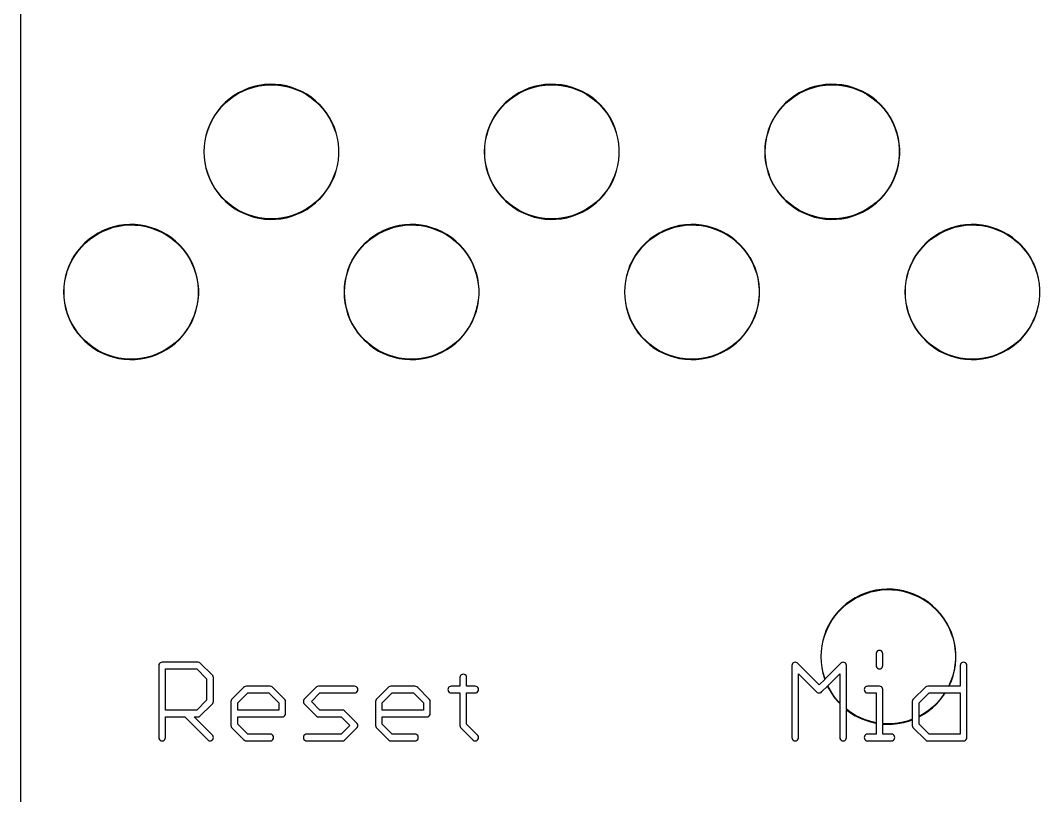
# Model space of a CAD drawing. Extents: x 3 to 44, y 9 to 138.
# Drawn here: x 3.37 to 26.51, y 43.78 to 61.33 of the extents above; entities that cross this region are included whole.
import ezdxf

# ---------------------------------------------------------------- set-up
doc = ezdxf.new("R2010")
doc.units = 0

msp = doc.modelspace()

# ---------------------------------------------------------------- linework, layer by layer
at = {"color": 5, "true_color": 0x0000ff}
msp.add_polyline3d([(3.3655, 80.75676, 0), (3.3655, 9.25322, 0), (43.66768, 9.25322, 0), (43.66768, 9.25322, 0), (43.66768, 137.75436, 0)], dxfattribs=at)
at = {"color": 34, "true_color": 0x008000}
for points in [[(3.3655, 9.25322, 0), (43.66768, 9.25322, 0), (43.66768, 137.75436, 0), (3.3655, 137.75436, 0), (3.3655, 9.25322, 0)], [(8.89254, 59.87542, 0), (8.76808, 59.85763, 0), (8.76651, 59.85739, 0), (8.64713, 59.82945, 0), (8.52774, 59.79135, 0), (8.41344, 59.74563, 0), (8.30169, 59.68975, 0), (8.30026, 59.68902, 0), (8.19359, 59.62298, 0), (8.09453, 59.54932, 0), (8.00055, 59.46804, 0), (7.99943, 59.46692, 0), (7.91307, 59.37802, 0), (7.83179, 59.2815, 0), (7.76067, 59.1799, 0), (7.69717, 59.07322, 0), (7.69644, 59.0718, 0), (7.6431, 58.96004, 0), (7.59992, 58.8432, 0), (7.56436, 58.72382, 0), (7.53896, 58.6019, 0), (7.53871, 58.60034, 0), (7.52347, 58.47841, 0), (7.5184, 58.35396, 0), (7.52347, 58.22949, 0), (7.53871, 58.10758, 0), (7.53896, 58.10601, 0), (7.56436, 57.98409, 0), (7.59992, 57.86471, 0), (7.6431, 57.74787, 0), (7.69644, 57.63611, 0), (7.69717, 57.63469, 0), (7.76067, 57.52801, 0), (7.83179, 57.42641, 0), (7.91307, 57.32989, 0), (7.99943, 57.24099, 0), (8.00055, 57.23987, 0), (8.09453, 57.15859, 0), (8.19359, 57.08493, 0), (8.30026, 57.01889, 0), (8.30169, 57.01816, 0), (8.41344, 56.96228, 0), (8.52774, 56.91656, 0), (8.64713, 56.87846, 0), (8.76651, 56.85052, 0), (8.76808, 56.85028, 0), (8.89254, 56.83249, 0), (9.017, 56.82488, 0), (9.14145, 56.82741, 0), (9.26338, 56.84012, 0), (9.26493, 56.84036, 0), (9.3894, 56.86322, 0), (9.50878, 56.89624, 0), (9.62562, 56.93942, 0), (9.73738, 56.99022, 0), (9.7388, 56.99095, 0), (9.84802, 57.05191, 0), (9.95215, 57.12049, 0), (10.04867, 57.19923, 0), (10.14012, 57.28305, 0), (10.14124, 57.28417, 0), (10.22251, 57.37561, 0), (10.29872, 57.47467, 0), (10.3673, 57.57881, 0), (10.42572, 57.69057, 0), (10.42645, 57.69199, 0), (10.47471, 57.80629, 0), (10.51535, 57.92313, 0), (10.54583, 58.04251, 0), (10.56615, 58.16697, 0), (10.5664, 58.16853, 0), (10.57656, 58.29299, 0), (10.57656, 58.41491, 0), (10.5664, 58.53937, 0), (10.56615, 58.54094, 0), (10.54583, 58.6654, 0), (10.51535, 58.78478, 0), (10.47471, 58.90162, 0), (10.42645, 59.01592, 0), (10.42572, 59.01734, 0), (10.3673, 59.1291, 0), (10.29872, 59.23324, 0), (10.22251, 59.3323, 0), (10.14124, 59.42374, 0), (10.14012, 59.42486, 0), (10.04867, 59.50868, 0), (9.95215, 59.58742, 0), (9.84802, 59.656, 0), (9.7388, 59.71696, 0), (9.73738, 59.71769, 0), (9.62562, 59.76849, 0), (9.50878, 59.81167, 0), (9.3894, 59.84469, 0), (9.26493, 59.86755, 0), (9.26338, 59.86779, 0), (9.14145, 59.8805, 0), (9.017, 59.88304, 0), (8.89254, 59.87542, 0)], [(9.2629, 56.85023, 0), (9.14145, 56.83757, 0), (9.017, 56.83504, 0), (8.89254, 56.84265, 0), (8.76934, 56.86026, 0), (8.65025, 56.88813, 0), (8.53088, 56.92623, 0), (8.41658, 56.97195, 0), (8.30607, 57.0272, 0), (8.19956, 57.09314, 0), (8.1005, 57.1668, 0), (8.00672, 57.24791, 0), (7.92128, 57.33586, 0), (7.84, 57.43238, 0), (7.76888, 57.53398, 0), (7.70564, 57.64022, 0), (7.65277, 57.751, 0), (7.60959, 57.86784, 0), (7.57403, 57.98722, 0), (7.54877, 58.10848, 0), (7.53364, 58.22949, 0), (7.52856, 58.35396, 0), (7.53364, 58.47841, 0), (7.54876, 58.59942, 0), (7.57403, 58.72069, 0), (7.60959, 58.84007, 0), (7.65277, 58.95691, 0), (7.70564, 59.06769, 0), (7.76888, 59.17393, 0), (7.84, 59.27553, 0), (7.92128, 59.37205, 0), (8.00672, 59.46, 0), (8.1005, 59.54111, 0), (8.19956, 59.61477, 0), (8.30607, 59.68071, 0), (8.41658, 59.73596, 0), (8.53088, 59.78168, 0), (8.65025, 59.81978, 0), (8.76934, 59.84765, 0), (8.89254, 59.86526, 0), (9.017, 59.87288, 0), (9.14145, 59.87034, 0), (9.2629, 59.85768, 0), (9.38627, 59.83502, 0), (9.50564, 59.802, 0), (9.62249, 59.75882, 0), (9.73369, 59.70827, 0), (9.84205, 59.64779, 0), (9.94619, 59.57921, 0), (10.04271, 59.50047, 0), (10.13348, 59.41727, 0), (10.2143, 59.32633, 0), (10.2905, 59.22727, 0), (10.35909, 59.12313, 0), (10.41678, 59.01277, 0), (10.46504, 58.89849, 0), (10.50568, 58.78165, 0), (10.53616, 58.66227, 0), (10.55625, 58.53919, 0), (10.5664, 58.41491, 0), (10.5664, 58.29299, 0), (10.55626, 58.16873, 0), (10.53616, 58.04564, 0), (10.50568, 57.92626, 0), (10.46504, 57.80942, 0), (10.41677, 57.69512, 0), (10.35909, 57.58478, 0), (10.2905, 57.48064, 0), (10.2143, 57.38158, 0), (10.13348, 57.29064, 0), (10.04271, 57.20744, 0), (9.94619, 57.1287, 0), (9.84205, 57.06012, 0), (9.73369, 56.99964, 0), (9.62249, 56.94909, 0), (9.50564, 56.90591, 0), (9.38627, 56.87289, 0), (9.2629, 56.85023, 0)], [(15.24253, 59.87542, 0), (15.11807, 59.85763, 0), (15.11651, 59.85739, 0), (14.99713, 59.82945, 0), (14.87775, 59.79135, 0), (14.76345, 59.74563, 0), (14.65169, 59.68975, 0), (14.65027, 59.68902, 0), (14.54359, 59.62298, 0), (14.44453, 59.54932, 0), (14.35055, 59.46804, 0), (14.34943, 59.46692, 0), (14.26307, 59.37802, 0), (14.18179, 59.2815, 0), (14.11067, 59.1799, 0), (14.04717, 59.07322, 0), (14.04644, 59.0718, 0), (13.9931, 58.96004, 0), (13.94992, 58.8432, 0), (13.91436, 58.72382, 0), (13.88896, 58.6019, 0), (13.88872, 58.60034, 0), (13.87348, 58.47841, 0), (13.8684, 58.35396, 0), (13.87348, 58.22949, 0), (13.88872, 58.10758, 0), (13.88896, 58.10601, 0), (13.91436, 57.98409, 0), (13.94992, 57.86471, 0), (13.9931, 57.74787, 0), (14.04644, 57.63611, 0), (14.04717, 57.63469, 0), (14.11067, 57.52801, 0), (14.18179, 57.42641, 0), (14.26307, 57.32989, 0), (14.34943, 57.24099, 0), (14.35055, 57.23987, 0), (14.44453, 57.15859, 0), (14.54359, 57.08493, 0), (14.65027, 57.01889, 0), (14.65169, 57.01816, 0), (14.76345, 56.96228, 0), (14.87775, 56.91656, 0), (14.99713, 56.87846, 0), (15.11651, 56.85052, 0), (15.11807, 56.85028, 0), (15.24253, 56.83249, 0), (15.367, 56.82488, 0), (15.49145, 56.82741, 0), (15.61338, 56.84012, 0), (15.61494, 56.84036, 0), (15.7394, 56.86322, 0), (15.85878, 56.89624, 0), (15.97562, 56.93942, 0), (16.08738, 56.99022, 0), (16.0888, 56.99095, 0), (16.19802, 57.05191, 0), (16.30216, 57.12049, 0), (16.39867, 57.19923, 0), (16.49012, 57.28305, 0), (16.49124, 57.28417, 0), (16.57252, 57.37561, 0), (16.64872, 57.47467, 0), (16.7173, 57.57881, 0), (16.77572, 57.69057, 0), (16.77645, 57.69199, 0), (16.82471, 57.80629, 0), (16.86535, 57.92313, 0), (16.89583, 58.04251, 0), (16.91614, 58.16697, 0), (16.91639, 58.16853, 0), (16.92655, 58.29299, 0), (16.92655, 58.41491, 0), (16.91639, 58.53937, 0), (16.91614, 58.54094, 0), (16.89583, 58.6654, 0), (16.86535, 58.78478, 0), (16.82471, 58.90162, 0), (16.77645, 59.01592, 0), (16.77572, 59.01734, 0), (16.7173, 59.1291, 0), (16.64872, 59.23324, 0), (16.57252, 59.3323, 0), (16.49124, 59.42374, 0), (16.49012, 59.42486, 0), (16.39867, 59.50868, 0), (16.30216, 59.58742, 0), (16.19802, 59.656, 0), (16.0888, 59.71696, 0), (16.08738, 59.71769, 0), (15.97562, 59.76849, 0), (15.85878, 59.81167, 0), (15.7394, 59.84469, 0), (15.61494, 59.86755, 0), (15.61338, 59.86779, 0), (15.49145, 59.8805, 0), (15.367, 59.88304, 0), (15.24253, 59.87542, 0)], [(15.6129, 56.85023, 0), (15.49145, 56.83757, 0), (15.367, 56.83504, 0), (15.24253, 56.84265, 0), (15.11936, 56.86026, 0), (15.00026, 56.88813, 0), (14.88088, 56.92623, 0), (14.76658, 56.97195, 0), (14.65607, 57.0272, 0), (14.54956, 57.09314, 0), (14.4505, 57.1668, 0), (14.35672, 57.24791, 0), (14.27128, 57.33586, 0), (14.19, 57.43238, 0), (14.11888, 57.53398, 0), (14.05564, 57.64022, 0), (14.00277, 57.751, 0), (13.95959, 57.86784, 0), (13.92403, 57.98722, 0), (13.89877, 58.10848, 0), (13.88363, 58.22949, 0), (13.87855, 58.35396, 0), (13.88363, 58.47841, 0), (13.89876, 58.59941, 0), (13.92403, 58.72069, 0), (13.95959, 58.84007, 0), (14.00277, 58.95691, 0), (14.05564, 59.06769, 0), (14.11888, 59.17393, 0), (14.19, 59.27553, 0), (14.27128, 59.37205, 0), (14.35672, 59.46, 0), (14.4505, 59.54111, 0), (14.54956, 59.61477, 0), (14.65607, 59.68071, 0), (14.76658, 59.73596, 0), (14.88088, 59.78168, 0), (15.00026, 59.81978, 0), (15.11936, 59.84765, 0), (15.24253, 59.86526, 0), (15.367, 59.87288, 0), (15.49145, 59.87034, 0), (15.6129, 59.85768, 0), (15.73627, 59.83502, 0), (15.85565, 59.802, 0), (15.97249, 59.75882, 0), (16.08365, 59.70829, 0), (16.19204, 59.64779, 0), (16.29619, 59.57921, 0), (16.39271, 59.50047, 0), (16.48348, 59.41727, 0), (16.56431, 59.32633, 0), (16.64051, 59.22727, 0), (16.70909, 59.12313, 0), (16.76683, 59.01267, 0), (16.81504, 58.89849, 0), (16.85568, 58.78165, 0), (16.88616, 58.66227, 0), (16.90624, 58.53919, 0), (16.9164, 58.41491, 0), (16.9164, 58.29299, 0), (16.90625, 58.16873, 0), (16.88616, 58.04564, 0), (16.85568, 57.92626, 0), (16.81504, 57.80942, 0), (16.76683, 57.69524, 0), (16.70909, 57.58478, 0), (16.64051, 57.48064, 0), (16.56431, 57.38158, 0), (16.48348, 57.29064, 0), (16.39271, 57.20744, 0), (16.29619, 57.1287, 0), (16.19204, 57.06012, 0), (16.08365, 56.99962, 0), (15.97249, 56.94909, 0), (15.85565, 56.90591, 0), (15.73627, 56.87289, 0), (15.6129, 56.85023, 0)], [(21.59254, 59.87542, 0), (21.46807, 59.85763, 0), (21.46651, 59.85739, 0), (21.34713, 59.82945, 0), (21.22775, 59.79135, 0), (21.11345, 59.74563, 0), (21.00169, 59.68975, 0), (21.00027, 59.68902, 0), (20.89359, 59.62298, 0), (20.79453, 59.54932, 0), (20.70055, 59.46804, 0), (20.69943, 59.46692, 0), (20.61307, 59.37802, 0), (20.53179, 59.2815, 0), (20.46067, 59.1799, 0), (20.39717, 59.07322, 0), (20.39643, 59.0718, 0), (20.3431, 58.96004, 0), (20.29992, 58.8432, 0), (20.26436, 58.72382, 0), (20.23895, 58.6019, 0), (20.23872, 58.60034, 0), (20.22347, 58.47841, 0), (20.2184, 58.35396, 0), (20.22347, 58.22949, 0), (20.23872, 58.10758, 0), (20.23895, 58.10601, 0), (20.26436, 57.98409, 0), (20.29992, 57.86471, 0), (20.3431, 57.74787, 0), (20.39643, 57.63611, 0), (20.39717, 57.63469, 0), (20.46067, 57.52801, 0), (20.53179, 57.42641, 0), (20.61307, 57.32989, 0), (20.69943, 57.24099, 0), (20.70055, 57.23987, 0), (20.79453, 57.15859, 0), (20.89359, 57.08493, 0), (21.00027, 57.01889, 0), (21.00169, 57.01816, 0), (21.11345, 56.96228, 0), (21.22775, 56.91656, 0), (21.34713, 56.87846, 0), (21.46651, 56.85052, 0), (21.46807, 56.85028, 0), (21.59254, 56.83249, 0), (21.717, 56.82488, 0), (21.84146, 56.82741, 0), (21.96338, 56.84012, 0), (21.96494, 56.84036, 0), (22.0894, 56.86322, 0), (22.20878, 56.89624, 0), (22.32562, 56.93942, 0), (22.43738, 56.99022, 0), (22.4388, 56.99095, 0), (22.54802, 57.05191, 0), (22.65216, 57.12049, 0), (22.74868, 57.19923, 0), (22.84012, 57.28305, 0), (22.84124, 57.28417, 0), (22.92252, 57.37561, 0), (22.99872, 57.47467, 0), (23.0673, 57.57881, 0), (23.12572, 57.69057, 0), (23.12645, 57.69199, 0), (23.17471, 57.80629, 0), (23.21535, 57.92313, 0), (23.24583, 58.04251, 0), (23.26615, 58.16697, 0), (23.26639, 58.16853, 0), (23.27656, 58.29299, 0), (23.27656, 58.41491, 0), (23.26639, 58.53937, 0), (23.26615, 58.54094, 0), (23.24608, 58.66384, 0), (23.24583, 58.6654, 0), (23.21535, 58.78478, 0), (23.17471, 58.90162, 0), (23.12645, 59.01592, 0), (23.12572, 59.01734, 0), (23.0673, 59.1291, 0), (22.99872, 59.23324, 0), (22.92252, 59.3323, 0), (22.84124, 59.42374, 0), (22.84012, 59.42486, 0), (22.74868, 59.50868, 0), (22.65216, 59.58742, 0), (22.54802, 59.656, 0), (22.4388, 59.71696, 0), (22.43738, 59.71769, 0), (22.32562, 59.76849, 0), (22.20878, 59.81167, 0), (22.0894, 59.84469, 0), (21.96494, 59.86755, 0), (21.96338, 59.86779, 0), (21.84146, 59.8805, 0), (21.717, 59.88304, 0), (21.59254, 59.87542, 0)], [(21.9629, 56.85023, 0), (21.84146, 56.83757, 0), (21.717, 56.83504, 0), (21.59254, 56.84265, 0), (21.46936, 56.86026, 0), (21.35026, 56.88813, 0), (21.23088, 56.92623, 0), (21.11658, 56.97195, 0), (21.00607, 57.0272, 0), (20.89956, 57.09314, 0), (20.8005, 57.1668, 0), (20.70672, 57.24791, 0), (20.62127, 57.33586, 0), (20.54, 57.43238, 0), (20.46887, 57.53398, 0), (20.40564, 57.64022, 0), (20.35277, 57.751, 0), (20.30959, 57.86784, 0), (20.27403, 57.98722, 0), (20.24878, 58.10836, 0), (20.23363, 58.22949, 0), (20.22854, 58.35396, 0), (20.23363, 58.47841, 0), (20.24878, 58.59953, 0), (20.27403, 58.72069, 0), (20.30959, 58.84007, 0), (20.35277, 58.95691, 0), (20.40564, 59.06769, 0), (20.46887, 59.17393, 0), (20.54, 59.27553, 0), (20.62127, 59.37205, 0), (20.70672, 59.46, 0), (20.8005, 59.54111, 0), (20.89956, 59.61477, 0), (21.00607, 59.68071, 0), (21.11658, 59.73596, 0), (21.23088, 59.78168, 0), (21.35026, 59.81978, 0), (21.46936, 59.84765, 0), (21.59254, 59.86526, 0), (21.717, 59.87288, 0), (21.84146, 59.87034, 0), (21.9629, 59.85768, 0), (22.08627, 59.83502, 0), (22.20565, 59.802, 0), (22.32249, 59.75882, 0), (22.43365, 59.70829, 0), (22.54205, 59.64779, 0), (22.64619, 59.57921, 0), (22.74271, 59.50047, 0), (22.83348, 59.41727, 0), (22.91431, 59.32633, 0), (22.99051, 59.22727, 0), (23.05909, 59.12313, 0), (23.11683, 59.01267, 0), (23.16504, 58.89849, 0), (23.20568, 58.78165, 0), (23.23616, 58.66227, 0), (23.25625, 58.53919, 0), (23.2664, 58.41491, 0), (23.2664, 58.29299, 0), (23.25626, 58.16873, 0), (23.23616, 58.04564, 0), (23.20568, 57.92626, 0), (23.16504, 57.80942, 0), (23.11683, 57.69524, 0), (23.05909, 57.58478, 0), (22.99051, 57.48064, 0), (22.91431, 57.38158, 0), (22.83348, 57.29064, 0), (22.74271, 57.20744, 0), (22.64619, 57.1287, 0), (22.54205, 57.06012, 0), (22.43365, 56.99962, 0), (22.32249, 56.94909, 0), (22.20565, 56.90591, 0), (22.08627, 56.87289, 0), (21.9629, 56.85023, 0)], [(5.71754, 56.70041, 0), (5.59308, 56.68263, 0), (5.59151, 56.68239, 0), (5.47213, 56.65445, 0), (5.35275, 56.61635, 0), (5.23845, 56.57063, 0), (5.12669, 56.51475, 0), (5.12527, 56.51402, 0), (5.01858, 56.44798, 0), (4.91953, 56.37432, 0), (4.82555, 56.29304, 0), (4.82443, 56.29192, 0), (4.73806, 56.20302, 0), (4.65679, 56.1065, 0), (4.58567, 56.0049, 0), (4.52217, 55.89822, 0), (4.52144, 55.8968, 0), (4.4681, 55.78504, 0), (4.42492, 55.6682, 0), (4.38936, 55.54882, 0), (4.36395, 55.4269, 0), (4.36371, 55.42534, 0), (4.34847, 55.30341, 0), (4.34339, 55.17896, 0), (4.34847, 55.0545, 0), (4.36371, 54.93258, 0), (4.36395, 54.93101, 0), (4.38936, 54.80909, 0), (4.42492, 54.68971, 0), (4.4681, 54.57287, 0), (4.52144, 54.46111, 0), (4.52217, 54.45969, 0), (4.58567, 54.35301, 0), (4.65679, 54.25141, 0), (4.73806, 54.15489, 0), (4.82443, 54.06599, 0), (4.82555, 54.06487, 0), (4.91953, 53.98359, 0), (5.01858, 53.90993, 0), (5.12527, 53.84389, 0), (5.12669, 53.84316, 0), (5.23845, 53.78728, 0), (5.35275, 53.74156, 0), (5.47213, 53.70346, 0), (5.59151, 53.67552, 0), (5.59308, 53.67527, 0), (5.71754, 53.65749, 0), (5.842, 53.64988, 0), (5.96646, 53.65241, 0), (6.08838, 53.66511, 0), (6.08994, 53.66536, 0), (6.2144, 53.68822, 0), (6.33378, 53.72124, 0), (6.45062, 53.76442, 0), (6.56238, 53.81522, 0), (6.5638, 53.81595, 0), (6.67302, 53.87691, 0), (6.77716, 53.94549, 0), (6.87368, 54.02423, 0), (6.96512, 54.10805, 0), (6.96624, 54.10917, 0), (7.04752, 54.20061, 0), (7.12372, 54.29967, 0), (7.1923, 54.40381, 0), (7.25072, 54.51557, 0), (7.25145, 54.51699, 0), (7.29971, 54.63129, 0), (7.34035, 54.74813, 0), (7.37083, 54.86751, 0), (7.39115, 54.99197, 0), (7.3914, 54.99353, 0), (7.40156, 55.11799, 0), (7.40156, 55.23991, 0), (7.3914, 55.36438, 0), (7.39115, 55.36594, 0), (7.37083, 55.4904, 0), (7.34035, 55.60978, 0), (7.29971, 55.72662, 0), (7.25145, 55.84092, 0), (7.25072, 55.84234, 0), (7.1923, 55.9541, 0), (7.12372, 56.05824, 0), (7.04752, 56.1573, 0), (6.96624, 56.24874, 0), (6.96512, 56.24986, 0), (6.87368, 56.33368, 0), (6.77716, 56.41242, 0), (6.67302, 56.481, 0), (6.5638, 56.54196, 0), (6.56238, 56.54269, 0), (6.45062, 56.59349, 0), (6.33378, 56.63667, 0), (6.2144, 56.66969, 0), (6.08994, 56.69255, 0), (6.08838, 56.69279, 0), (5.96646, 56.70549, 0), (5.842, 56.70804, 0), (5.71754, 56.70041, 0)], [(12.06754, 56.70041, 0), (11.94308, 56.68263, 0), (11.94151, 56.68239, 0), (11.82213, 56.65445, 0), (11.70275, 56.61635, 0), (11.58845, 56.57063, 0), (11.47669, 56.51475, 0), (11.47527, 56.51402, 0), (11.36859, 56.44798, 0), (11.26953, 56.37432, 0), (11.17555, 56.29304, 0), (11.17443, 56.29192, 0), (11.08807, 56.20302, 0), (11.00679, 56.1065, 0), (10.93567, 56.0049, 0), (10.87217, 55.89822, 0), (10.87144, 55.8968, 0), (10.8181, 55.78504, 0), (10.77492, 55.6682, 0), (10.73936, 55.54882, 0), (10.71396, 55.4269, 0), (10.71372, 55.42534, 0), (10.69848, 55.30341, 0), (10.6934, 55.17896, 0), (10.69848, 55.0545, 0), (10.71372, 54.93258, 0), (10.71396, 54.93101, 0), (10.73936, 54.80909, 0), (10.77492, 54.68971, 0), (10.8181, 54.57287, 0), (10.87144, 54.46111, 0), (10.87217, 54.45969, 0), (10.93567, 54.35301, 0), (11.00679, 54.25141, 0), (11.08807, 54.15489, 0), (11.17443, 54.06599, 0), (11.17555, 54.06487, 0), (11.26953, 53.98359, 0), (11.36859, 53.90993, 0), (11.47527, 53.84389, 0), (11.47669, 53.84316, 0), (11.58845, 53.78728, 0), (11.70275, 53.74156, 0), (11.82213, 53.70346, 0), (11.94151, 53.67552, 0), (11.94308, 53.67527, 0), (12.06754, 53.65749, 0), (12.19199, 53.64988, 0), (12.31646, 53.65241, 0), (12.43838, 53.66511, 0), (12.43994, 53.66536, 0), (12.5644, 53.68822, 0), (12.68378, 53.72124, 0), (12.80062, 53.76442, 0), (12.91238, 53.81522, 0), (12.9138, 53.81595, 0), (13.02302, 53.87691, 0), (13.12716, 53.94549, 0), (13.22368, 54.02423, 0), (13.31512, 54.10805, 0), (13.31624, 54.10917, 0), (13.39752, 54.20061, 0), (13.47372, 54.29967, 0), (13.5423, 54.40381, 0), (13.60072, 54.51557, 0), (13.60145, 54.51699, 0), (13.64971, 54.63129, 0), (13.69035, 54.74813, 0), (13.72083, 54.86751, 0), (13.74115, 54.99197, 0), (13.74139, 54.99353, 0), (13.75156, 55.11799, 0), (13.75156, 55.23991, 0), (13.74139, 55.36438, 0), (13.74115, 55.36594, 0), (13.72083, 55.4904, 0), (13.69035, 55.60978, 0), (13.64971, 55.72662, 0), (13.60145, 55.84092, 0), (13.60072, 55.84234, 0), (13.5423, 55.9541, 0), (13.47372, 56.05824, 0), (13.39752, 56.1573, 0), (13.31624, 56.24874, 0), (13.31512, 56.24986, 0), (13.22368, 56.33368, 0), (13.12716, 56.41242, 0), (13.02302, 56.481, 0), (12.9138, 56.54196, 0), (12.91238, 56.54269, 0), (12.80062, 56.59349, 0), (12.68378, 56.63667, 0), (12.5644, 56.66969, 0), (12.43994, 56.69255, 0), (12.43838, 56.69279, 0), (12.31646, 56.70549, 0), (12.19199, 56.70804, 0), (12.06754, 56.70041, 0)], [(18.41754, 56.70041, 0), (18.29307, 56.68263, 0), (18.2915, 56.68239, 0), (18.17213, 56.65445, 0), (18.05275, 56.61635, 0), (17.93845, 56.57063, 0), (17.82669, 56.51475, 0), (17.82527, 56.51402, 0), (17.71859, 56.44798, 0), (17.61953, 56.37432, 0), (17.52555, 56.29304, 0), (17.52443, 56.29192, 0), (17.43807, 56.20302, 0), (17.35679, 56.1065, 0), (17.28567, 56.0049, 0), (17.22216, 55.89822, 0), (17.22144, 55.8968, 0), (17.1681, 55.78504, 0), (17.12492, 55.6682, 0), (17.08936, 55.54882, 0), (17.06396, 55.4269, 0), (17.06372, 55.42534, 0), (17.04846, 55.30341, 0), (17.04338, 55.17896, 0), (17.04846, 55.0545, 0), (17.06372, 54.93258, 0), (17.06396, 54.93101, 0), (17.08936, 54.80909, 0), (17.12492, 54.68971, 0), (17.1681, 54.57287, 0), (17.22144, 54.46111, 0), (17.22216, 54.45969, 0), (17.28567, 54.35301, 0), (17.35679, 54.25141, 0), (17.43807, 54.15489, 0), (17.52443, 54.06599, 0), (17.52555, 54.06487, 0), (17.61953, 53.98359, 0), (17.71859, 53.90993, 0), (17.82527, 53.84389, 0), (17.82669, 53.84316, 0), (17.93845, 53.78728, 0), (18.05275, 53.74156, 0), (18.17213, 53.70346, 0), (18.2915, 53.67552, 0), (18.29307, 53.67527, 0), (18.41754, 53.65749, 0), (18.54198, 53.64988, 0), (18.66645, 53.65241, 0), (18.78838, 53.66511, 0), (18.78994, 53.66536, 0), (18.9144, 53.68822, 0), (19.03378, 53.72124, 0), (19.15062, 53.76442, 0), (19.26238, 53.81522, 0), (19.2638, 53.81595, 0), (19.37302, 53.87691, 0), (19.47716, 53.94549, 0), (19.57368, 54.02423, 0), (19.66512, 54.10805, 0), (19.66623, 54.10917, 0), (19.74752, 54.20061, 0), (19.82372, 54.29967, 0), (19.89229, 54.40381, 0), (19.95072, 54.51557, 0), (19.95145, 54.51699, 0), (19.99971, 54.63129, 0), (20.04035, 54.74813, 0), (20.07083, 54.86751, 0), (20.09115, 54.99197, 0), (20.09139, 54.99353, 0), (20.10156, 55.11799, 0), (20.10156, 55.23991, 0), (20.09139, 55.36438, 0), (20.09115, 55.36594, 0), (20.07083, 55.4904, 0), (20.04035, 55.60978, 0), (19.99971, 55.72662, 0), (19.95145, 55.84092, 0), (19.95072, 55.84234, 0), (19.89303, 55.95268, 0), (19.89229, 55.9541, 0), (19.82372, 56.05824, 0), (19.74752, 56.1573, 0), (19.66623, 56.24874, 0), (19.66512, 56.24986, 0), (19.57368, 56.33368, 0), (19.47716, 56.41242, 0), (19.37302, 56.481, 0), (19.2638, 56.54196, 0), (19.26238, 56.54269, 0), (19.15062, 56.59349, 0), (19.03378, 56.63667, 0), (18.9144, 56.66969, 0), (18.78994, 56.69255, 0), (18.78838, 56.69279, 0), (18.66645, 56.70549, 0), (18.54198, 56.70804, 0), (18.41754, 56.70041, 0)], [(24.76753, 56.70041, 0), (24.64307, 56.68263, 0), (24.64151, 56.68239, 0), (24.52213, 56.65445, 0), (24.40275, 56.61635, 0), (24.28845, 56.57063, 0), (24.17669, 56.51475, 0), (24.17527, 56.51402, 0), (24.06859, 56.44798, 0), (23.96953, 56.37432, 0), (23.87555, 56.29304, 0), (23.87443, 56.29192, 0), (23.78807, 56.20302, 0), (23.70679, 56.1065, 0), (23.63567, 56.0049, 0), (23.57217, 55.89822, 0), (23.57144, 55.8968, 0), (23.5181, 55.78504, 0), (23.47492, 55.6682, 0), (23.43936, 55.54882, 0), (23.41396, 55.4269, 0), (23.41372, 55.42534, 0), (23.39848, 55.30341, 0), (23.3934, 55.17896, 0), (23.39848, 55.0545, 0), (23.41372, 54.93258, 0), (23.41396, 54.93101, 0), (23.43936, 54.80909, 0), (23.47492, 54.68971, 0), (23.5181, 54.57287, 0), (23.57144, 54.46111, 0), (23.57217, 54.45969, 0), (23.63567, 54.35301, 0), (23.70679, 54.25141, 0), (23.78807, 54.15489, 0), (23.87443, 54.06599, 0), (23.87555, 54.06487, 0), (23.96953, 53.98359, 0), (24.06859, 53.90993, 0), (24.17527, 53.84389, 0), (24.17669, 53.84316, 0), (24.28845, 53.78728, 0), (24.40275, 53.74156, 0), (24.52213, 53.70346, 0), (24.64151, 53.67552, 0), (24.64307, 53.67527, 0), (24.76753, 53.65749, 0), (24.892, 53.64988, 0), (25.01646, 53.65241, 0), (25.13838, 53.66511, 0), (25.13994, 53.66536, 0), (25.2644, 53.68822, 0), (25.38378, 53.72124, 0), (25.50062, 53.76442, 0), (25.61238, 53.81522, 0), (25.6138, 53.81595, 0), (25.72302, 53.87691, 0), (25.82716, 53.94549, 0), (25.92368, 54.02423, 0), (26.01512, 54.10805, 0), (26.01624, 54.10917, 0), (26.09752, 54.20061, 0), (26.17372, 54.29967, 0), (26.2423, 54.40381, 0), (26.30072, 54.51557, 0), (26.30145, 54.51699, 0), (26.34971, 54.63129, 0), (26.39035, 54.74813, 0), (26.42083, 54.86751, 0), (26.44115, 54.99197, 0), (26.4414, 54.99353, 0), (26.45155, 55.11799, 0), (26.45155, 55.23991, 0), (26.4414, 55.36438, 0), (26.44115, 55.36594, 0), (26.42108, 55.48884, 0), (26.42083, 55.4904, 0), (26.39035, 55.60978, 0), (26.34971, 55.72662, 0), (26.30145, 55.84092, 0), (26.30072, 55.84234, 0), (26.2423, 55.9541, 0), (26.17372, 56.05824, 0), (26.09752, 56.1573, 0), (26.01624, 56.24874, 0), (26.01512, 56.24986, 0), (25.92368, 56.33368, 0), (25.82716, 56.41242, 0), (25.72302, 56.481, 0), (25.6138, 56.54196, 0), (25.61238, 56.54269, 0), (25.50062, 56.59349, 0), (25.38378, 56.63667, 0), (25.2644, 56.66969, 0), (25.13994, 56.69255, 0), (25.13838, 56.69279, 0), (25.01646, 56.70549, 0), (24.892, 56.70804, 0), (24.76753, 56.70041, 0)], [(6.08777, 53.67521, 0), (5.96646, 53.66257, 0), (5.842, 53.66003, 0), (5.71754, 53.66765, 0), (5.59445, 53.68523, 0), (5.47526, 53.71313, 0), (5.35588, 53.75123, 0), (5.24158, 53.79695, 0), (5.13111, 53.85218, 0), (5.02456, 53.91814, 0), (4.9255, 53.9918, 0), (4.83166, 54.07296, 0), (4.74627, 54.16086, 0), (4.665, 54.25738, 0), (4.59388, 54.35898, 0), (4.53064, 54.46522, 0), (4.47776, 54.576, 0), (4.43459, 54.69284, 0), (4.39903, 54.81222, 0), (4.37377, 54.93348, 0), (4.35864, 55.0545, 0), (4.35356, 55.17896, 0), (4.35864, 55.30341, 0), (4.37376, 55.42442, 0), (4.39903, 55.54569, 0), (4.43459, 55.66507, 0), (4.47776, 55.78191, 0), (4.53064, 55.89269, 0), (4.59388, 55.99893, 0), (4.665, 56.10053, 0), (4.74627, 56.19705, 0), (4.83166, 56.28495, 0), (4.9255, 56.36611, 0), (5.02456, 56.43977, 0), (5.13111, 56.50573, 0), (5.24158, 56.56096, 0), (5.35588, 56.60668, 0), (5.47526, 56.64478, 0), (5.59434, 56.67265, 0), (5.71754, 56.69025, 0), (5.842, 56.69788, 0), (5.96646, 56.69533, 0), (6.0879, 56.68268, 0), (6.21127, 56.66002, 0), (6.33065, 56.627, 0), (6.44749, 56.58382, 0), (6.55865, 56.53329, 0), (6.66705, 56.47279, 0), (6.77119, 56.40421, 0), (6.86771, 56.32547, 0), (6.95848, 56.24227, 0), (7.03931, 56.15133, 0), (7.11551, 56.05227, 0), (7.18409, 55.94813, 0), (7.24183, 55.83767, 0), (7.29004, 55.72349, 0), (7.33068, 55.60665, 0), (7.36116, 55.48727, 0), (7.38124, 55.3643, 0), (7.3914, 55.23991, 0), (7.3914, 55.11799, 0), (7.38124, 54.99361, 0), (7.36116, 54.87064, 0), (7.33068, 54.75126, 0), (7.29004, 54.63442, 0), (7.24183, 54.52024, 0), (7.18409, 54.40978, 0), (7.11551, 54.30564, 0), (7.03931, 54.20658, 0), (6.95848, 54.11564, 0), (6.86771, 54.03244, 0), (6.77119, 53.9537, 0), (6.66705, 53.88512, 0), (6.55865, 53.82462, 0), (6.44749, 53.77409, 0), (6.33065, 53.73091, 0), (6.21127, 53.69789, 0), (6.08777, 53.67521, 0)], [(12.43777, 53.67521, 0), (12.31646, 53.66257, 0), (12.19199, 53.66003, 0), (12.06754, 53.66765, 0), (11.94445, 53.68523, 0), (11.82526, 53.71313, 0), (11.70588, 53.75123, 0), (11.59158, 53.79695, 0), (11.48107, 53.8522, 0), (11.37456, 53.91814, 0), (11.2755, 53.9918, 0), (11.18172, 54.07291, 0), (11.09628, 54.16086, 0), (11.015, 54.25738, 0), (10.94388, 54.35898, 0), (10.88064, 54.46522, 0), (10.82777, 54.576, 0), (10.78459, 54.69284, 0), (10.74903, 54.81222, 0), (10.72377, 54.93348, 0), (10.70864, 55.0545, 0), (10.70356, 55.17896, 0), (10.70864, 55.30341, 0), (10.72376, 55.42442, 0), (10.74903, 55.54569, 0), (10.78459, 55.66507, 0), (10.82777, 55.78191, 0), (10.88064, 55.89269, 0), (10.94388, 55.99893, 0), (11.015, 56.10053, 0), (11.09628, 56.19705, 0), (11.18172, 56.285, 0), (11.2755, 56.36611, 0), (11.37456, 56.43977, 0), (11.48107, 56.50571, 0), (11.59158, 56.56096, 0), (11.70588, 56.60668, 0), (11.82526, 56.64478, 0), (11.94434, 56.67265, 0), (12.06754, 56.69025, 0), (12.19199, 56.69788, 0), (12.31646, 56.69533, 0), (12.4379, 56.68268, 0), (12.56127, 56.66002, 0), (12.68065, 56.627, 0), (12.79749, 56.58382, 0), (12.90865, 56.53329, 0), (13.01705, 56.47279, 0), (13.12119, 56.40421, 0), (13.21771, 56.32547, 0), (13.30848, 56.24227, 0), (13.38931, 56.15133, 0), (13.46551, 56.05227, 0), (13.53409, 55.94813, 0), (13.59183, 55.83767, 0), (13.64004, 55.72349, 0), (13.68068, 55.60665, 0), (13.71116, 55.48727, 0), (13.73124, 55.3643, 0), (13.7414, 55.23991, 0), (13.7414, 55.11799, 0), (13.73124, 54.99361, 0), (13.71116, 54.87064, 0), (13.68068, 54.75126, 0), (13.64004, 54.63442, 0), (13.59183, 54.52024, 0), (13.53409, 54.40978, 0), (13.46551, 54.30564, 0), (13.38931, 54.20658, 0), (13.30848, 54.11564, 0), (13.21771, 54.03244, 0), (13.12119, 53.9537, 0), (13.01705, 53.88512, 0), (12.90865, 53.82462, 0), (12.79749, 53.77409, 0), (12.68065, 53.73091, 0), (12.56127, 53.69789, 0), (12.43777, 53.67521, 0)], [(18.78777, 53.67521, 0), (18.66645, 53.66257, 0), (18.54198, 53.66003, 0), (18.41754, 53.66765, 0), (18.29447, 53.68523, 0), (18.17526, 53.71313, 0), (18.05587, 53.75123, 0), (17.94157, 53.79695, 0), (17.83107, 53.8522, 0), (17.72456, 53.91814, 0), (17.62549, 53.9918, 0), (17.53172, 54.07291, 0), (17.44628, 54.16086, 0), (17.36499, 54.25738, 0), (17.29388, 54.35898, 0), (17.23064, 54.46522, 0), (17.17777, 54.576, 0), (17.13459, 54.69284, 0), (17.09903, 54.81222, 0), (17.07377, 54.93348, 0), (17.05863, 55.0545, 0), (17.05355, 55.17896, 0), (17.05863, 55.30341, 0), (17.07376, 55.42441, 0), (17.09903, 55.54569, 0), (17.13459, 55.66507, 0), (17.17777, 55.78191, 0), (17.23064, 55.89269, 0), (17.29388, 55.99893, 0), (17.36499, 56.10053, 0), (17.44628, 56.19705, 0), (17.53172, 56.285, 0), (17.62549, 56.36611, 0), (17.72456, 56.43977, 0), (17.83107, 56.50571, 0), (17.94157, 56.56096, 0), (18.05587, 56.60668, 0), (18.17526, 56.64478, 0), (18.29436, 56.67265, 0), (18.41754, 56.69025, 0), (18.54198, 56.69788, 0), (18.66645, 56.69533, 0), (18.7879, 56.68268, 0), (18.91126, 56.66002, 0), (19.03065, 56.627, 0), (19.14749, 56.58382, 0), (19.25859, 56.53332, 0), (19.36705, 56.47279, 0), (19.47119, 56.40421, 0), (19.56771, 56.32547, 0), (19.65848, 56.24227, 0), (19.73931, 56.15133, 0), (19.81551, 56.05227, 0), (19.88409, 55.94813, 0), (19.94187, 55.83757, 0), (19.99004, 55.72349, 0), (20.03068, 55.60665, 0), (20.06116, 55.48727, 0), (20.08124, 55.3643, 0), (20.0914, 55.23991, 0), (20.0914, 55.11799, 0), (20.08124, 54.99361, 0), (20.06116, 54.87064, 0), (20.03068, 54.75126, 0), (19.99004, 54.63442, 0), (19.94187, 54.52034, 0), (19.88409, 54.40978, 0), (19.81551, 54.30564, 0), (19.73931, 54.20658, 0), (19.65848, 54.11564, 0), (19.56771, 54.03244, 0), (19.47119, 53.9537, 0), (19.36705, 53.88512, 0), (19.25859, 53.82459, 0), (19.14749, 53.77409, 0), (19.03065, 53.73091, 0), (18.91126, 53.69789, 0), (18.78777, 53.67521, 0)], [(25.13777, 53.67521, 0), (25.01646, 53.66257, 0), (24.892, 53.66003, 0), (24.76753, 53.66765, 0), (24.64447, 53.68523, 0), (24.52526, 53.71313, 0), (24.40588, 53.75123, 0), (24.29158, 53.79695, 0), (24.18107, 53.8522, 0), (24.07456, 53.91814, 0), (23.9755, 53.9918, 0), (23.88172, 54.07291, 0), (23.79628, 54.16086, 0), (23.715, 54.25738, 0), (23.64388, 54.35898, 0), (23.58064, 54.46522, 0), (23.52777, 54.576, 0), (23.48459, 54.69284, 0), (23.44903, 54.81222, 0), (23.42377, 54.93348, 0), (23.40864, 55.0545, 0), (23.40356, 55.17896, 0), (23.40864, 55.30341, 0), (23.42376, 55.42442, 0), (23.44903, 55.54569, 0), (23.48459, 55.66507, 0), (23.52777, 55.78191, 0), (23.58064, 55.89269, 0), (23.64388, 55.99893, 0), (23.715, 56.10053, 0), (23.79628, 56.19705, 0), (23.88172, 56.285, 0), (23.9755, 56.36611, 0), (24.07456, 56.43977, 0), (24.18107, 56.50571, 0), (24.29158, 56.56096, 0), (24.40588, 56.60668, 0), (24.52526, 56.64478, 0), (24.64436, 56.67265, 0), (24.76753, 56.69025, 0), (24.892, 56.69788, 0), (25.01646, 56.69533, 0), (25.1379, 56.68268, 0), (25.26127, 56.66002, 0), (25.38065, 56.627, 0), (25.49749, 56.58382, 0), (25.60865, 56.53329, 0), (25.71705, 56.47279, 0), (25.82119, 56.40421, 0), (25.91771, 56.32547, 0), (26.00848, 56.24227, 0), (26.08931, 56.15133, 0), (26.16551, 56.05227, 0), (26.23409, 55.94813, 0), (26.29183, 55.83767, 0), (26.34004, 55.72349, 0), (26.38068, 55.60665, 0), (26.41116, 55.48727, 0), (26.43126, 55.36418, 0), (26.4414, 55.23991, 0), (26.4414, 55.11799, 0), (26.43126, 54.99373, 0), (26.41116, 54.87064, 0), (26.38068, 54.75126, 0), (26.34004, 54.63442, 0), (26.29183, 54.52024, 0), (26.23409, 54.40978, 0), (26.16551, 54.30564, 0), (26.08931, 54.20658, 0), (26.00848, 54.11564, 0), (25.91771, 54.03244, 0), (25.82119, 53.9537, 0), (25.71705, 53.88512, 0), (25.60865, 53.82462, 0), (25.49749, 53.77409, 0), (25.38065, 53.73091, 0), (25.26127, 53.69789, 0), (25.13777, 53.67521, 0)], [(23.86423, 45.03351, 0), (23.88547, 45.02268, 0), (23.90902, 45.01896, 0), (24.72182, 45.01896, 0), (24.74536, 45.02268, 0), (24.7666, 45.03351, 0), (24.78346, 45.05037, 0), (24.79429, 45.07161, 0), (24.79802, 45.09516, 0), (24.79802, 46.72329, 0), (24.79429, 46.74684, 0), (24.78346, 46.76808, 0), (24.7666, 46.78494, 0), (24.74536, 46.79577, 0), (24.72182, 46.79949, 0), (24.69827, 46.79577, 0), (24.67703, 46.78494, 0), (24.66017, 46.76808, 0), (24.64934, 46.74684, 0), (24.64562, 46.72329, 0), (24.64562, 46.25594, 0), (24.3933, 46.25594, 0), (24.39572, 46.26057, 0), (24.39645, 46.26199, 0), (24.44471, 46.37629, 0), (24.48535, 46.49313, 0), (24.51583, 46.61251, 0), (24.53615, 46.73697, 0), (24.53639, 46.73854, 0), (24.54655, 46.863, 0), (24.54655, 46.98492, 0), (24.53639, 47.10937, 0), (24.53615, 47.11094, 0), (24.51583, 47.2354, 0), (24.48535, 47.35478, 0), (24.44471, 47.47162, 0), (24.39645, 47.58592, 0), (24.39572, 47.58734, 0), (24.3373, 47.6991, 0), (24.26872, 47.80324, 0), (24.19252, 47.9023, 0), (24.11124, 47.99374, 0), (24.11012, 47.99486, 0), (24.01868, 48.07868, 0), (23.92216, 48.15742, 0), (23.81802, 48.226, 0), (23.7088, 48.28696, 0), (23.70738, 48.28769, 0), (23.59562, 48.33849, 0), (23.47878, 48.38167, 0), (23.3594, 48.41469, 0), (23.23494, 48.43755, 0), (23.23337, 48.4378, 0), (23.11146, 48.4505, 0), (22.987, 48.45303, 0), (22.86254, 48.44542, 0), (22.73808, 48.42764, 0), (22.73651, 48.42739, 0), (22.61713, 48.39945, 0), (22.49775, 48.36135, 0), (22.38345, 48.31563, 0), (22.27169, 48.25975, 0), (22.27027, 48.25902, 0), (22.16359, 48.19298, 0), (22.06453, 48.11932, 0), (21.97055, 48.03804, 0), (21.96943, 48.03692, 0), (21.88307, 47.94802, 0), (21.80179, 47.8515, 0), (21.73067, 47.7499, 0), (21.66717, 47.64322, 0), (21.66644, 47.6418, 0), (21.6131, 47.53004, 0), (21.56992, 47.4132, 0), (21.53436, 47.29382, 0), (21.50896, 47.1719, 0), (21.50872, 47.17034, 0), (21.49348, 47.04842, 0), (21.4884, 46.92395, 0), (21.49348, 46.79949, 0), (21.50872, 46.67757, 0), (21.50896, 46.67601, 0), (21.53436, 46.55409, 0), (21.56992, 46.43471, 0), (21.57817, 46.41238, 0), (21.45269, 46.28631, 0), (20.97093, 46.76806, 0), (20.97092, 46.76808, 0), (20.95405, 46.78494, 0), (20.93282, 46.79577, 0), (20.90928, 46.79949, 0), (20.88572, 46.79577, 0), (20.86449, 46.78494, 0), (20.84762, 46.76808, 0), (20.8368, 46.74684, 0), (20.83308, 46.72329, 0), (20.83308, 45.09516, 0), (20.8368, 45.07161, 0), (20.84762, 45.05037, 0), (20.86449, 45.03351, 0), (20.88572, 45.02268, 0), (20.90928, 45.01896, 0), (20.93282, 45.02268, 0), (20.95405, 45.03351, 0), (20.97092, 45.05037, 0), (20.98175, 45.07161, 0), (20.98548, 45.09516, 0), (20.98548, 46.54065, 0), (21.40805, 46.11809, 0), (21.42929, 46.10726, 0), (21.45284, 46.10353, 0), (21.47638, 46.10726, 0), (21.49762, 46.11809, 0), (21.51448, 46.13495, 0), (21.64014, 46.2612, 0), (21.66644, 46.20611, 0), (21.66717, 46.20469, 0), (21.73067, 46.09801, 0), (21.80179, 45.99641, 0), (21.88307, 45.89989, 0), (21.91766, 45.86428, 0), (21.91766, 45.09516, 0), (21.92138, 45.07161, 0), (21.93221, 45.05037, 0), (21.94907, 45.03351, 0), (21.97031, 45.02268, 0), (21.99386, 45.01896, 0), (22.0174, 45.02268, 0), (22.03864, 45.03351, 0), (22.0555, 45.05037, 0), (22.06633, 45.07161, 0), (22.07006, 45.09516, 0), (22.07006, 45.72448, 0), (22.16359, 45.65493, 0), (22.27027, 45.58889, 0), (22.27169, 45.58816, 0), (22.38345, 45.53228, 0), (22.49775, 45.48656, 0), (22.61713, 45.44846, 0), (22.73651, 45.42052, 0), (22.73808, 45.42028, 0), (22.74062, 45.41992, 0), (22.74062, 45.17136, 0), (22.54758, 45.17136, 0), (22.52403, 45.16763, 0), (22.50279, 45.1568, 0), (22.48593, 45.13994, 0), (22.4751, 45.1187, 0), (22.47138, 45.09516, 0), (22.4751, 45.07161, 0), (22.48593, 45.05037, 0), (22.50279, 45.03351, 0), (22.52403, 45.02268, 0), (22.54758, 45.01896, 0), (23.0886, 45.01896, 0), (23.11214, 45.02268, 0), (23.13338, 45.03351, 0), (23.15024, 45.05037, 0), (23.16107, 45.07161, 0), (23.1648, 45.09516, 0), (23.16107, 45.1187, 0), (23.15024, 45.13994, 0), (23.13338, 45.1568, 0), (23.11214, 45.16763, 0), (23.0886, 45.17136, 0), (22.89302, 45.17136, 0), (22.89302, 45.40063, 0), (22.987, 45.39488, 0), (23.11146, 45.39742, 0), (23.23337, 45.41012, 0), (23.23494, 45.41036, 0), (23.3594, 45.43322, 0), (23.47878, 45.46624, 0), (23.56104, 45.49664, 0), (23.56104, 45.36694, 0), (23.56476, 45.34339, 0), (23.57559, 45.32215, 0), (23.86423, 45.03351, 0)], [(23.23291, 45.42023, 0), (23.11146, 45.40758, 0), (22.987, 45.40504, 0), (22.89302, 45.41079, 0), (22.89302, 46.17974, 0), (22.88929, 46.20328, 0), (22.87846, 46.22452, 0), (22.8616, 46.24138, 0), (22.84036, 46.25221, 0), (22.81682, 46.25594, 0), (22.54758, 46.25594, 0), (22.52403, 46.25221, 0), (22.50279, 46.24138, 0), (22.48593, 46.22452, 0), (22.4751, 46.20328, 0), (22.47138, 46.17974, 0), (22.4751, 46.15619, 0), (22.48593, 46.13495, 0), (22.50279, 46.11809, 0), (22.52403, 46.10726, 0), (22.54758, 46.10353, 0), (22.74062, 46.10353, 0), (22.74062, 45.43008, 0), (22.73934, 45.43026, 0), (22.62026, 45.45813, 0), (22.50088, 45.49623, 0), (22.38658, 45.54195, 0), (22.27607, 45.5972, 0), (22.16956, 45.66314, 0), (22.0705, 45.7368, 0), (22.07006, 45.73718, 0), (22.07006, 46.72329, 0), (22.06633, 46.74684, 0), (22.0555, 46.76808, 0), (22.03864, 46.78494, 0), (22.0174, 46.79577, 0), (21.99386, 46.79949, 0), (21.97031, 46.79577, 0), (21.94907, 46.78494, 0), (21.93221, 46.76808, 0), (21.58607, 46.42031, 0), (21.57959, 46.43784, 0), (21.54403, 46.55722, 0), (21.51876, 46.6785, 0), (21.50364, 46.79949, 0), (21.49856, 46.92395, 0), (21.50364, 47.04842, 0), (21.51876, 47.16942, 0), (21.54403, 47.29069, 0), (21.57959, 47.41007, 0), (21.62277, 47.52691, 0), (21.67564, 47.63769, 0), (21.73888, 47.74393, 0), (21.81, 47.84553, 0), (21.89128, 47.94205, 0), (21.97672, 48.03, 0), (22.0705, 48.11111, 0), (22.16956, 48.18477, 0), (22.27607, 48.25071, 0), (22.38658, 48.30596, 0), (22.50088, 48.35168, 0), (22.62026, 48.38978, 0), (22.73945, 48.41768, 0), (22.86254, 48.43526, 0), (22.987, 48.44287, 0), (23.11146, 48.44034, 0), (23.23278, 48.4277, 0), (23.35627, 48.40502, 0), (23.47565, 48.372, 0), (23.59249, 48.32882, 0), (23.70365, 48.27829, 0), (23.81205, 48.21779, 0), (23.91619, 48.14921, 0), (24.01271, 48.07047, 0), (24.10348, 47.98727, 0), (24.18431, 47.89633, 0), (24.26051, 47.79727, 0), (24.32909, 47.69313, 0), (24.38683, 47.58267, 0), (24.43504, 47.46849, 0), (24.47568, 47.35165, 0), (24.50616, 47.23227, 0), (24.52625, 47.10919, 0), (24.53639, 46.98492, 0), (24.53639, 46.863, 0), (24.52625, 46.73872, 0), (24.50616, 46.61564, 0), (24.47568, 46.49626, 0), (24.43504, 46.37942, 0), (24.38683, 46.26524, 0), (24.38197, 46.25594, 0), (23.90902, 46.25594, 0), (23.88547, 46.25221, 0), (23.86423, 46.24138, 0), (23.57559, 45.95274, 0), (23.56476, 45.9315, 0), (23.56104, 45.90796, 0), (23.56104, 45.50747, 0), (23.47565, 45.47591, 0), (23.35627, 45.44289, 0), (23.23291, 45.42023, 0)], [(22.81682, 46.64709, 0), (22.84036, 46.65082, 0), (22.8616, 46.66165, 0), (22.87846, 46.67851, 0), (22.88929, 46.69975, 0), (22.89302, 46.72329, 0), (22.89302, 46.99254, 0), (22.88929, 47.01608, 0), (22.87846, 47.03732, 0), (22.8616, 47.05418, 0), (22.84036, 47.06501, 0), (22.81682, 47.06874, 0), (22.79327, 47.06501, 0), (22.77203, 47.05418, 0), (22.75517, 47.03732, 0), (22.74434, 47.01608, 0), (22.74062, 46.99254, 0), (22.74062, 46.72329, 0), (22.74434, 46.69975, 0), (22.75517, 46.67851, 0), (22.77203, 46.66165, 0), (22.79327, 46.65082, 0), (22.81682, 46.64709, 0)], [(7.40986, 45.56624, 0), (7.4311, 45.57707, 0), (7.70288, 45.84631, 0), (7.71974, 45.86317, 0), (7.73057, 45.88441, 0), (7.73429, 45.90796, 0), (7.73429, 46.45151, 0), (7.73057, 46.47506, 0), (7.71974, 46.4963, 0), (7.4311, 46.78494, 0), (7.40986, 46.79577, 0), (7.38632, 46.79949, 0), (6.57351, 46.79949, 0), (6.54997, 46.79577, 0), (6.52873, 46.78494, 0), (6.51187, 46.76808, 0), (6.50104, 46.74684, 0), (6.49731, 46.72329, 0), (6.49731, 45.09516, 0), (6.50104, 45.07161, 0), (6.51187, 45.05037, 0), (6.52873, 45.03351, 0), (6.54997, 45.02268, 0), (6.57351, 45.01896, 0), (6.59706, 45.02268, 0), (6.6183, 45.03351, 0), (6.63516, 45.05037, 0), (6.64599, 45.07161, 0), (6.64971, 45.09516, 0), (6.64971, 45.56252, 0), (7.0843, 45.56252, 0), (7.61331, 45.03351, 0), (7.63455, 45.02268, 0), (7.65809, 45.01896, 0), (7.68164, 45.02268, 0), (7.70288, 45.03351, 0), (7.71974, 45.05037, 0), (7.73057, 45.07161, 0), (7.73429, 45.09516, 0), (7.73057, 45.1187, 0), (7.71974, 45.13994, 0), (7.29716, 45.56252, 0), (7.38632, 45.56252, 0), (7.40986, 45.56624, 0)], [(7.35623, 45.71492, 0), (6.64971, 45.71492, 0), (6.64971, 46.64709, 0), (7.35609, 46.64709, 0), (7.58189, 46.42129, 0), (7.58189, 45.93847, 0), (7.35623, 45.71492, 0)], [(13.66266, 45.01896, 0), (13.6862, 45.02268, 0), (13.70744, 45.03351, 0), (13.7243, 45.05037, 0), (13.73513, 45.07161, 0), (13.73886, 45.09516, 0), (13.73513, 45.1187, 0), (13.7243, 45.13994, 0), (13.46962, 45.39702, 0), (13.46962, 46.10353, 0), (13.66266, 46.10353, 0), (13.6862, 46.10726, 0), (13.70744, 46.11809, 0), (13.7243, 46.13495, 0), (13.73513, 46.15619, 0), (13.73886, 46.17974, 0), (13.73513, 46.20328, 0), (13.7243, 46.22452, 0), (13.70744, 46.24138, 0), (13.6862, 46.25221, 0), (13.66266, 46.25594, 0), (13.46962, 46.25594, 0), (13.46962, 46.45151, 0), (13.46589, 46.47506, 0), (13.45506, 46.4963, 0), (13.4382, 46.51316, 0), (13.41696, 46.52399, 0), (13.39342, 46.52771, 0), (13.36987, 46.52399, 0), (13.34863, 46.51316, 0), (13.33177, 46.4963, 0), (13.32094, 46.47506, 0), (13.31722, 46.45151, 0), (13.31722, 46.25594, 0), (13.12163, 46.25594, 0), (13.09809, 46.25221, 0), (13.07685, 46.24138, 0), (13.05999, 46.22452, 0), (13.04916, 46.20328, 0), (13.04543, 46.17974, 0), (13.04916, 46.15619, 0), (13.05999, 46.13495, 0), (13.07685, 46.11809, 0), (13.09809, 46.10726, 0), (13.12163, 46.10353, 0), (13.31722, 46.10353, 0), (13.31722, 45.36694, 0), (13.32094, 45.34339, 0), (13.33177, 45.32215, 0), (13.60101, 45.05037, 0), (13.61787, 45.03351, 0), (13.63911, 45.02268, 0), (13.66266, 45.01896, 0)], [(21.91766, 45.8787, 0), (21.89128, 45.90586, 0), (21.81, 46.00238, 0), (21.73888, 46.10398, 0), (21.67564, 46.21022, 0), (21.64769, 46.26879, 0), (21.91766, 46.54002, 0), (21.91766, 45.8787, 0)], [(9.31739, 45.56624, 0), (9.33864, 45.57707, 0), (9.35549, 45.59393, 0), (9.36633, 45.61517, 0), (9.37005, 45.63872, 0), (9.37005, 45.90796, 0), (9.36633, 45.9315, 0), (9.35549, 45.95274, 0), (9.33864, 45.9696, 0), (9.33862, 45.96961, 0), (9.06686, 46.24138, 0), (9.04562, 46.25221, 0), (9.02208, 46.25594, 0), (8.48105, 46.25594, 0), (8.4575, 46.25221, 0), (8.43627, 46.24138, 0), (8.4194, 46.22452, 0), (8.41939, 46.2245, 0), (8.14763, 45.95274, 0), (8.13679, 45.9315, 0), (8.13308, 45.90796, 0), (8.13308, 45.36694, 0), (8.13679, 45.34339, 0), (8.14763, 45.32215, 0), (8.41939, 45.05039, 0), (8.4194, 45.05037, 0), (8.43627, 45.03351, 0), (8.4575, 45.02268, 0), (8.48105, 45.01896, 0), (9.02208, 45.01896, 0), (9.04562, 45.02268, 0), (9.06686, 45.03351, 0), (9.08372, 45.05037, 0), (9.09455, 45.07161, 0), (9.09828, 45.09516, 0), (9.09455, 45.1187, 0), (9.08372, 45.13994, 0), (9.06686, 45.1568, 0), (9.04562, 45.16763, 0), (9.02208, 45.17136, 0), (8.51128, 45.17136, 0), (8.28548, 45.39716, 0), (8.28548, 45.56252, 0), (9.29385, 45.56252, 0), (9.31739, 45.56624, 0)], [(9.21765, 45.71492, 0), (8.28548, 45.71492, 0), (8.28548, 45.87773, 0), (8.51128, 46.10353, 0), (8.99185, 46.10353, 0), (9.21765, 45.87773, 0), (9.21765, 45.71492, 0)], [(10.9938, 45.32215, 0), (11.00463, 45.34339, 0), (11.00836, 45.36694, 0), (11.00463, 45.39048, 0), (10.9938, 45.41172, 0), (10.70516, 45.70036, 0), (10.68392, 45.71119, 0), (10.66038, 45.71492, 0), (10.14703, 45.71492, 0), (9.95379, 45.90817, 0), (10.14732, 46.10353, 0), (10.93216, 46.10353, 0), (10.9557, 46.10726, 0), (10.97694, 46.11809, 0), (10.9938, 46.13495, 0), (11.00463, 46.15619, 0), (11.00836, 46.17974, 0), (11.00463, 46.20328, 0), (10.9938, 46.22452, 0), (10.97694, 46.24138, 0), (10.9557, 46.25221, 0), (10.93216, 46.25594, 0), (10.1168, 46.25594, 0), (10.09327, 46.25221, 0), (10.07203, 46.24138, 0), (10.05517, 46.22452, 0), (9.78593, 45.95274, 0), (9.7751, 45.9315, 0), (9.77136, 45.90796, 0), (9.7751, 45.88441, 0), (9.78593, 45.86317, 0), (10.07203, 45.57707, 0), (10.09327, 45.56624, 0), (10.1168, 45.56252, 0), (10.63014, 45.56252, 0), (10.82573, 45.36694, 0), (10.63015, 45.17136, 0), (9.84756, 45.17136, 0), (9.82403, 45.16763, 0), (9.80279, 45.1568, 0), (9.78593, 45.13994, 0), (9.7751, 45.1187, 0), (9.77136, 45.09516, 0), (9.7751, 45.07161, 0), (9.78593, 45.05037, 0), (9.80279, 45.03351, 0), (9.82403, 45.02268, 0), (9.84756, 45.01896, 0), (10.66038, 45.01896, 0), (10.68392, 45.02268, 0), (10.70516, 45.03351, 0), (10.9938, 45.32215, 0)], [(12.59146, 45.56624, 0), (12.6127, 45.57707, 0), (12.62956, 45.59393, 0), (12.64039, 45.61517, 0), (12.64412, 45.63872, 0), (12.64412, 45.90796, 0), (12.64039, 45.9315, 0), (12.62956, 45.95274, 0), (12.36032, 46.22452, 0), (12.34346, 46.24138, 0), (12.32222, 46.25221, 0), (12.29868, 46.25594, 0), (11.75512, 46.25594, 0), (11.73157, 46.25221, 0), (11.71033, 46.24138, 0), (11.42169, 45.95274, 0), (11.41086, 45.9315, 0), (11.40714, 45.90796, 0), (11.40714, 45.36694, 0), (11.41086, 45.34339, 0), (11.42169, 45.32215, 0), (11.71033, 45.03351, 0), (11.73157, 45.02268, 0), (11.75512, 45.01896, 0), (12.29868, 45.01896, 0), (12.32222, 45.02268, 0), (12.34346, 45.03351, 0), (12.36032, 45.05037, 0), (12.37115, 45.07161, 0), (12.37488, 45.09516, 0), (12.37115, 45.1187, 0), (12.36032, 45.13994, 0), (12.34346, 45.1568, 0), (12.32222, 45.16763, 0), (12.29868, 45.17136, 0), (11.78534, 45.17136, 0), (11.55954, 45.39716, 0), (11.55954, 45.56252, 0), (12.56792, 45.56252, 0), (12.59146, 45.56624, 0)], [(12.49172, 45.71492, 0), (11.55954, 45.71492, 0), (11.55954, 45.87773, 0), (11.78534, 46.10353, 0), (12.26816, 46.10353, 0), (12.49172, 45.87786, 0), (12.49172, 45.71492, 0)], [(23.71344, 45.57508, 0), (23.71344, 45.87773, 0), (23.93924, 46.10353, 0), (24.29534, 46.10353, 0), (24.26051, 46.05064, 0), (24.18431, 45.95158, 0), (24.10348, 45.86064, 0), (24.01271, 45.77744, 0), (23.91619, 45.6987, 0), (23.81205, 45.63012, 0), (23.71344, 45.57508, 0)], [(24.64562, 45.17136, 0), (23.93924, 45.17136, 0), (23.71344, 45.39716, 0), (23.71344, 45.56354, 0), (23.81802, 45.62191, 0), (23.92216, 45.69049, 0), (24.01868, 45.76923, 0), (24.11012, 45.85305, 0), (24.11124, 45.85417, 0), (24.19252, 45.94561, 0), (24.26872, 46.04467, 0), (24.30748, 46.10353, 0), (24.64562, 46.10353, 0), (24.64562, 45.17136, 0)]]:
    msp.add_polyline3d(points, close=True, dxfattribs=at)

doc.saveas('drawing.dxf')
